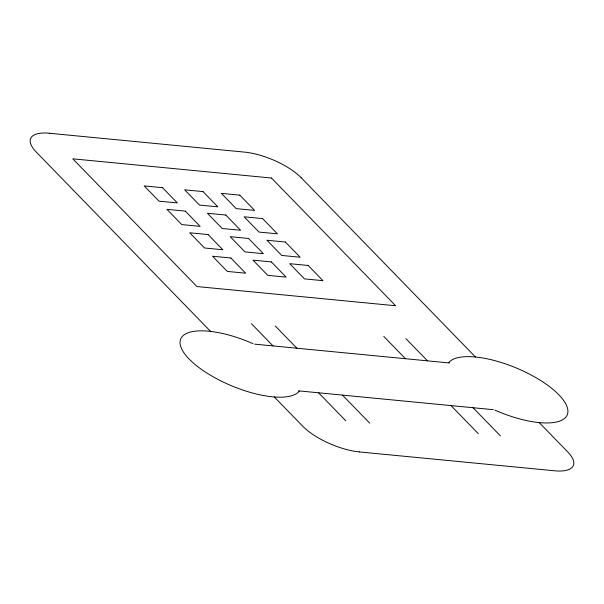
<?xml version="1.0" encoding="UTF-8"?>
<svg xmlns="http://www.w3.org/2000/svg" width="604" height="604" viewBox="0 0 604 604"><rect width="100%" height="100%" fill="white"/><g stroke="black" fill="none" stroke-linecap="round" stroke-linejoin="round"><path stroke-width="0.91" d="M49.687 133.28L244.643 152.125A44.054 16.006 22.7 0 1 301.192 177.719M254.639 344.137L449.595 362.981M298.3 390.833L493.325 409.678M359.41 451.928L554.366 470.773A44.039 15.998 22.7 0 0 567.662 451.875L539.221 422.596M301.207 177.727L475.469 357.002M405.843 338.572L427.489 360.845M473.053 407.723L500.384 435.839M383.804 336.443L405.45 358.716M451.014 405.594L478.345 433.71M275.235 325.949L296.881 348.221M342.445 395.099L369.776 423.215M251.362 323.646L273.008 345.911M318.572 392.789L345.903 420.905M210.577 331.4L36.323 152.125A44.054 16.006 22.7 0 1 49.649 133.242M274.337 396.994L302.8 426.281A44.039 15.998 22.7 0 0 359.403 451.913M448.757 362.589A64.915 23.579 22.7 0 1 521.72 370.358A64.915 23.579 22.7 0 1 566.424 416.345A64.915 23.579 22.7 0 1 494.978 410.146M299.229 391.233A64.93 23.586 22.7 0 1 226.251 383.472A64.93 23.586 22.7 0 1 181.525 337.462A64.93 23.586 22.7 0 1 252.985 343.661M271.49 178.037L72.797 158.829L196.934 286.545L395.635 305.752L271.49 178.037M162.529 187.678L144.167 185.904L158.988 201.155L177.357 202.929L162.529 187.678M203.004 191.589L184.643 189.815L199.463 205.066L217.833 206.84L203.004 191.589M239.811 195.145L221.374 193.363L236.194 208.614L254.631 210.396L239.811 195.145M185.315 211.121L166.946 209.339L181.774 224.59L200.135 226.372L185.315 211.121M225.79 215.032L207.421 213.257L222.249 228.508L240.611 230.283L225.79 215.032M262.589 218.588L244.152 216.806L258.98 232.057L277.417 233.839L262.589 218.588M208.093 234.556L189.732 232.782L204.514 247.987L222.876 249.762L208.093 234.556M248.569 238.467L230.207 236.692L244.982 251.898L263.352 253.672L248.569 238.467M285.375 242.023L266.938 240.241L281.713 255.447L300.15 257.228L285.375 242.023M230.879 257.999L212.51 256.217L227.293 271.423L245.662 273.204L230.879 257.999M271.355 261.909L252.985 260.135L267.768 275.341L286.13 277.115L271.355 261.909M308.153 265.466L289.716 263.684L304.499 278.889L322.936 280.671L308.153 265.466"/></g></svg>
